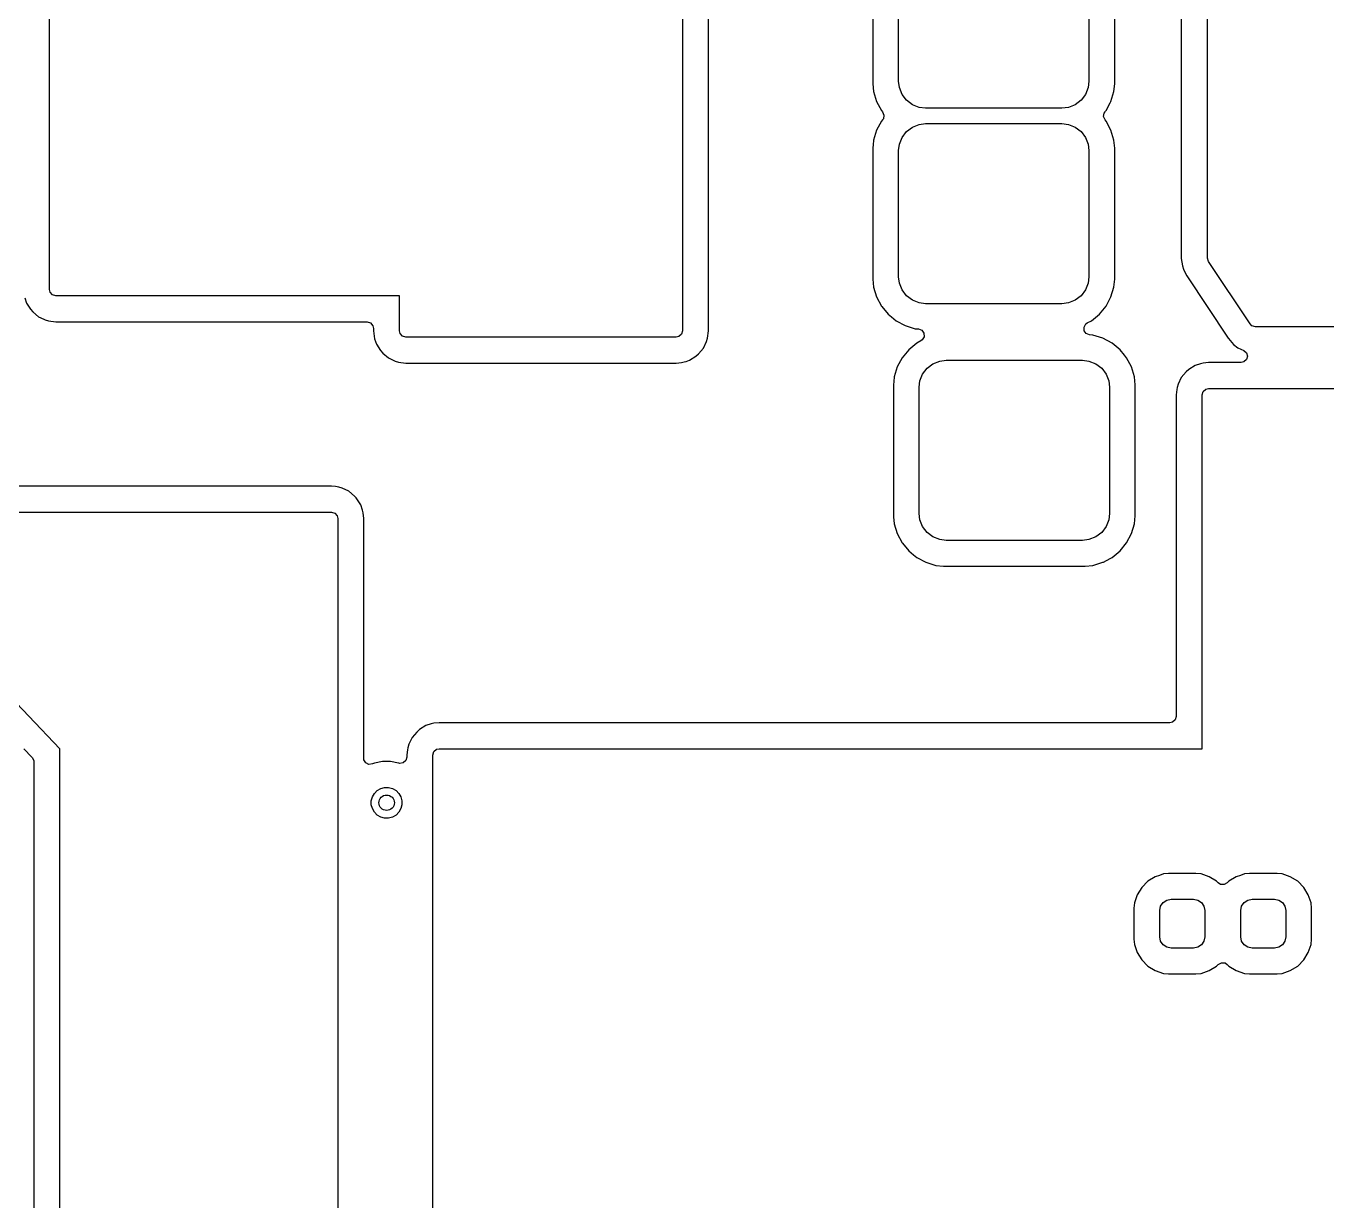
# Model space of a CAD drawing. Extents: x 3.62 to 8.08, y -6.04 to -1.71.
# Drawn here: x 4.699 to 5.694, y -4.086 to -3.187 of the extents above; entities that cross this region are included whole.
import ezdxf

# ---------------------------------------------------------------- set-up
doc = ezdxf.new("R2010")
doc.units = 0
doc.header["$MEASUREMENT"] = 0
doc.layers.add('BLACK', color=7, linetype='CONTINUOUS')

msp = doc.modelspace()

# ---------------------------------------------------------------- linework, layer by layer
at = {"layer": 'BLACK', "linetype": 'CONTINUOUS'}
for p, q in [((4.71654, -3.38882), (4.71654, -2.92614)), ((5.20079, -2.94976), (5.20079, -3.42031)), ((5.22069, -3.42031), (5.22069, -2.94976)), ((5.58246, -3.09257), (5.58246, -3.36466)), ((5.60236, -3.36466), (5.60236, -3.09257)), ((5.34644, -3.13089), (5.34644, -3.23131)), ((5.36614, -3.22933), (5.36614, -3.13287)), ((5.51181, -3.13287), (5.51181, -3.22933)), ((5.53152, -3.23131), (5.53152, -3.13089)), ((5.34644, -3.23131), (5.34702, -3.23725)), ((5.36673, -3.23422), (5.36614, -3.22933)), ((5.36879, -3.23946), (5.36673, -3.23422)), ((5.51122, -3.23422), (5.50916, -3.23946)), ((5.51181, -3.22933), (5.51122, -3.23422)), ((5.53093, -3.23725), (5.53152, -3.23131)), ((5.34702, -3.23725), (5.34933, -3.24486)), ((5.34933, -3.24486), (5.35308, -3.25187)), ((5.3722, -3.24395), (5.36879, -3.23946)), ((5.37668, -3.24735), (5.3722, -3.24395)), ((5.50576, -3.24395), (5.50127, -3.24735)), ((5.50916, -3.23946), (5.50576, -3.24395)), ((5.52801, -3.24601), (5.52862, -3.24486)), ((5.52862, -3.24486), (5.53093, -3.23725)), ((5.52862, -3.24486), (5.52862, -3.24486)), ((5.52862, -3.24486), (5.52862, -3.24486)), ((5.35308, -3.25187), (5.35308, -3.25187)), ((5.35308, -3.25187), (5.35385, -3.25281)), ((5.35385, -3.25281), (5.35492, -3.25534)), ((5.38192, -3.24941), (5.37668, -3.24735)), ((5.38681, -3.25), (5.38192, -3.24941)), ((5.49114, -3.25), (5.38681, -3.25)), ((5.49604, -3.24941), (5.49114, -3.25)), ((5.50127, -3.24735), (5.49604, -3.24941)), ((5.52303, -3.25647), (5.52349, -3.25376)), ((5.52349, -3.25376), (5.5241, -3.25281)), ((5.5241, -3.25281), (5.52446, -3.25237)), ((5.52446, -3.25237), (5.52487, -3.25187)), ((5.52487, -3.25187), (5.52801, -3.24601)), ((5.35308, -3.25994), (5.34933, -3.26695)), ((5.35385, -3.259), (5.35308, -3.25994)), ((5.35308, -3.25994), (5.35308, -3.25994)), ((5.35446, -3.25805), (5.35385, -3.259)), ((5.35492, -3.25534), (5.35446, -3.25805)), ((5.3722, -3.26786), (5.37668, -3.26446)), ((5.37668, -3.26446), (5.38192, -3.2624)), ((5.38192, -3.2624), (5.38681, -3.26181)), ((5.38681, -3.26181), (5.49114, -3.26181)), ((5.49114, -3.26181), (5.49604, -3.2624)), ((5.49604, -3.2624), (5.50127, -3.26446)), ((5.50127, -3.26446), (5.50576, -3.26786)), ((5.5241, -3.259), (5.52303, -3.25647)), ((5.52487, -3.25994), (5.5241, -3.259)), ((5.52862, -3.26695), (5.52487, -3.25994)), ((5.52487, -3.25994), (5.52487, -3.25994)), ((5.34702, -3.27457), (5.34667, -3.27816)), ((5.34933, -3.26695), (5.34702, -3.27457)), ((5.36673, -3.27759), (5.36879, -3.27235)), ((5.36879, -3.27235), (5.3722, -3.26786)), ((5.50576, -3.26786), (5.50916, -3.27235)), ((5.50916, -3.27235), (5.51122, -3.27759)), ((5.52862, -3.26696), (5.52862, -3.26695)), ((5.52862, -3.26695), (5.52862, -3.26695)), ((5.53093, -3.27457), (5.52862, -3.26696)), ((5.53152, -3.2805), (5.53093, -3.27457)), ((5.34645, -3.28036), (5.34644, -3.2805)), ((5.34644, -3.2805), (5.34644, -3.38092)), ((5.34667, -3.27816), (5.34645, -3.28036)), ((5.36614, -3.28248), (5.36673, -3.27759)), ((5.36614, -3.37894), (5.36614, -3.28248)), ((5.51122, -3.27759), (5.51181, -3.28248)), ((5.51181, -3.28248), (5.51181, -3.37894)), ((5.53152, -3.38092), (5.53152, -3.2805)), ((5.58246, -3.36466), (5.58246, -3.36484)), ((5.58246, -3.36484), (5.58246, -3.36492)), ((5.58246, -3.36492), (5.58246, -3.36508)), ((5.58246, -3.36508), (5.58246, -3.36508)), ((5.58246, -3.36508), (5.58336, -3.37067)), ((5.58336, -3.37067), (5.58336, -3.37067)), ((5.58336, -3.37067), (5.58418, -3.3733)), ((5.58418, -3.3733), (5.58419, -3.3733)), ((5.58419, -3.3733), (5.5842, -3.37334)), ((5.5842, -3.37334), (5.58662, -3.37841)), ((5.60236, -3.36475), (5.60236, -3.36466)), ((5.60318, -3.36737), (5.60236, -3.36475)), ((5.63503, -3.41515), (5.60318, -3.36737)), ((5.34644, -3.38092), (5.34702, -3.38685)), ((5.36673, -3.38383), (5.36614, -3.37894)), ((5.36879, -3.38907), (5.36673, -3.38383)), ((5.51122, -3.38383), (5.50916, -3.38907)), ((5.51181, -3.37894), (5.51122, -3.38383)), ((5.53093, -3.38685), (5.53152, -3.38092)), ((5.58662, -3.37841), (5.61842, -3.4261)), ((4.71698, -3.39085), (4.71654, -3.38882)), ((4.71878, -3.39293), (4.71698, -3.39085)), ((4.72142, -3.3937), (4.71878, -3.39293)), ((4.98425, -3.3937), (4.72142, -3.3937)), ((4.98425, -3.42031), (4.98425, -3.3937)), ((5.34702, -3.38685), (5.34933, -3.39446)), ((5.3722, -3.39355), (5.36879, -3.38907)), ((5.37668, -3.39695), (5.3722, -3.39355)), ((5.50576, -3.39355), (5.50127, -3.39695)), ((5.50916, -3.38907), (5.50576, -3.39355)), ((5.52862, -3.39446), (5.53093, -3.38685)), ((4.69753, -3.39508), (4.69887, -3.39911)), ((4.69887, -3.39911), (4.69887, -3.39911)), ((4.69887, -3.39911), (4.70194, -3.40388)), ((4.70194, -3.40388), (4.70194, -3.40388)), ((4.70194, -3.40388), (4.70374, -3.40596)), ((5.34933, -3.39446), (5.35308, -3.40148)), ((5.35308, -3.40148), (5.35308, -3.40148)), ((5.35308, -3.40148), (5.35308, -3.40148)), ((5.35308, -3.40148), (5.3534, -3.40187)), ((5.3534, -3.40187), (5.35812, -3.40762)), ((5.38192, -3.39902), (5.37668, -3.39695)), ((5.38681, -3.39961), (5.38192, -3.39902)), ((5.49114, -3.39961), (5.38681, -3.39961)), ((5.49604, -3.39902), (5.49114, -3.39961)), ((5.50127, -3.39695), (5.49604, -3.39902)), ((5.51983, -3.40762), (5.52487, -3.40148)), ((5.52487, -3.40148), (5.52785, -3.3959)), ((5.52785, -3.3959), (5.52862, -3.39446)), ((5.52862, -3.39446), (5.52862, -3.39446)), ((5.52862, -3.39446), (5.52862, -3.39446)), ((4.70374, -3.40596), (4.70374, -3.40596)), ((4.70374, -3.40596), (4.70374, -3.40596)), ((4.70374, -3.40596), (4.70802, -3.40967)), ((4.70802, -3.40967), (4.70802, -3.40967)), ((4.70802, -3.40967), (4.70802, -3.40967)), ((4.70802, -3.40967), (4.71215, -3.41156)), ((4.71215, -3.41156), (4.71317, -3.41202)), ((4.71317, -3.41202), (4.71581, -3.4128)), ((4.71581, -3.4128), (4.71581, -3.4128)), ((4.71581, -3.4128), (4.72142, -3.4136)), ((4.72142, -3.4136), (4.95947, -3.4136)), ((4.95947, -3.4136), (4.96211, -3.41438)), ((5.35812, -3.40762), (5.36061, -3.40967)), ((5.36061, -3.40967), (5.36427, -3.41267)), ((5.36427, -3.41267), (5.36427, -3.41267)), ((5.36427, -3.41267), (5.36427, -3.41267)), ((5.36427, -3.41267), (5.37129, -3.41642)), ((5.51048, -3.41438), (5.51368, -3.41267)), ((5.51368, -3.41267), (5.51983, -3.40762)), ((4.96211, -3.41438), (4.96391, -3.41646)), ((4.96391, -3.41646), (4.96435, -3.41848)), ((4.96435, -3.41848), (4.96435, -3.42031)), ((4.96435, -3.42031), (4.96435, -3.42032)), ((4.96435, -3.42032), (4.96481, -3.42455)), ((4.98469, -3.42234), (4.98425, -3.42031)), ((4.98649, -3.42442), (4.98469, -3.42234)), ((5.20001, -3.42295), (5.19793, -3.42476)), ((5.20079, -3.42031), (5.20001, -3.42295)), ((5.21988, -3.42592), (5.22069, -3.42031)), ((5.37129, -3.41642), (5.37129, -3.41642)), ((5.37129, -3.41642), (5.37129, -3.41642)), ((5.37129, -3.41642), (5.3789, -3.41873)), ((5.3789, -3.41873), (5.3814, -3.41897)), ((5.3814, -3.41897), (5.38395, -3.42)), ((5.38395, -3.42), (5.38554, -3.42225)), ((5.38554, -3.42225), (5.38566, -3.425)), ((5.50804, -3.41752), (5.50942, -3.41514)), ((5.50816, -3.42027), (5.50804, -3.41752)), ((5.50975, -3.42252), (5.50816, -3.42027)), ((5.50942, -3.41514), (5.51048, -3.41438)), ((5.5123, -3.42355), (5.50975, -3.42252)), ((5.5148, -3.42379), (5.5123, -3.42355)), ((5.52242, -3.4261), (5.5148, -3.42379)), ((5.63646, -3.41655), (5.63503, -3.41515)), ((5.6391, -3.41732), (5.63646, -3.41655)), ((5.82677, -3.41732), (5.6391, -3.41732)), ((4.96481, -3.42455), (4.96481, -3.42455)), ((4.96481, -3.42455), (4.96525, -3.42657)), ((4.96525, -3.42657), (4.96659, -3.43061)), ((4.96659, -3.43061), (4.96659, -3.43061)), ((4.96659, -3.43061), (4.96965, -3.43538)), ((4.98913, -3.4252), (4.98649, -3.42442)), ((5.19591, -3.4252), (4.98913, -3.4252)), ((5.19793, -3.42476), (5.19591, -3.4252)), ((5.21305, -3.43799), (5.21675, -3.43371)), ((5.21675, -3.43371), (5.21911, -3.42856)), ((5.21911, -3.42856), (5.21988, -3.42592)), ((5.21988, -3.42592), (5.21988, -3.42592)), ((5.38002, -3.42985), (5.37387, -3.4349)), ((5.38322, -3.42814), (5.38002, -3.42985)), ((5.38002, -3.42985), (5.38002, -3.42985)), ((5.38428, -3.42738), (5.38322, -3.42814)), ((5.38566, -3.425), (5.38428, -3.42738)), ((5.52943, -3.42985), (5.52242, -3.4261)), ((5.53558, -3.4349), (5.52943, -3.42985)), ((5.52943, -3.42985), (5.52943, -3.42985)), ((5.61842, -3.4261), (5.61847, -3.42619)), ((5.61847, -3.42619), (5.62108, -3.42934)), ((5.62108, -3.42934), (5.62108, -3.42934)), ((5.62108, -3.42934), (5.62108, -3.42934)), ((5.62108, -3.42934), (5.6225, -3.43074)), ((5.6225, -3.43074), (5.6225, -3.43074)), ((5.6225, -3.43074), (5.6225, -3.43074)), ((5.6225, -3.43074), (5.6257, -3.43329)), ((5.6257, -3.43329), (5.63019, -3.43534)), ((4.96965, -3.43538), (4.96965, -3.43538)), ((4.96965, -3.43538), (4.97145, -3.43745)), ((4.97145, -3.43745), (4.97145, -3.43745)), ((4.97145, -3.43745), (4.97145, -3.43745)), ((4.97145, -3.43745), (4.97573, -3.44116)), ((4.97573, -3.44116), (4.97573, -3.44116)), ((4.97573, -3.44116), (4.97573, -3.44116)), ((4.97573, -3.44116), (4.97945, -3.44286)), ((4.97945, -3.44286), (4.98089, -3.44352)), ((4.98089, -3.44352), (4.98353, -3.44429)), ((5.20216, -3.4442), (5.20351, -3.44375)), ((5.20351, -3.44375), (5.2062, -3.44286)), ((5.2062, -3.44286), (5.21097, -3.4398)), ((5.2062, -3.44286), (5.2062, -3.44286)), ((5.2062, -3.44286), (5.2062, -3.44286)), ((5.21097, -3.4398), (5.21305, -3.43799)), ((5.36883, -3.44104), (5.36508, -3.44806)), ((5.37387, -3.4349), (5.36883, -3.44104)), ((5.36883, -3.44104), (5.36883, -3.44104)), ((5.39243, -3.44557), (5.39767, -3.4435)), ((5.39767, -3.4435), (5.40256, -3.44291)), ((5.40256, -3.44291), (5.50689, -3.44291)), ((5.50689, -3.44291), (5.51178, -3.4435)), ((5.51178, -3.4435), (5.51702, -3.44557)), ((5.53891, -3.43895), (5.53558, -3.4349)), ((5.54062, -3.44104), (5.53891, -3.43895)), ((5.54437, -3.44806), (5.54062, -3.44104)), ((5.54062, -3.44104), (5.54062, -3.44104)), ((5.54062, -3.44104), (5.54062, -3.44104)), ((5.63019, -3.43534), (5.63227, -3.43714)), ((5.63227, -3.44242), (5.63019, -3.44422)), ((5.63227, -3.43714), (5.63305, -3.43978)), ((5.63305, -3.43978), (5.63227, -3.44242)), ((4.98353, -3.44429), (4.98353, -3.44429)), ((4.98353, -3.44429), (4.98913, -3.4451)), ((4.98913, -3.4451), (4.98913, -3.4451)), ((4.98913, -3.4451), (5.19591, -3.4451)), ((5.19591, -3.4451), (5.20014, -3.44464)), ((5.19591, -3.4451), (5.19591, -3.4451)), ((5.20014, -3.44464), (5.20216, -3.4442)), ((5.36508, -3.44806), (5.36277, -3.45567)), ((5.38248, -3.45869), (5.38454, -3.45345)), ((5.38454, -3.45345), (5.38794, -3.44897)), ((5.38794, -3.44897), (5.39243, -3.44557)), ((5.51702, -3.44557), (5.52151, -3.44897)), ((5.52151, -3.44897), (5.52491, -3.45345)), ((5.52491, -3.45345), (5.52697, -3.45869)), ((5.54668, -3.45567), (5.54437, -3.44806)), ((5.54437, -3.44806), (5.54437, -3.44806)), ((5.54437, -3.44806), (5.54437, -3.44806)), ((5.58617, -3.45177), (5.58246, -3.45605)), ((5.58825, -3.44997), (5.58617, -3.45177)), ((5.59301, -3.4469), (5.58825, -3.44997)), ((5.58825, -3.44997), (5.58825, -3.44997)), ((5.59705, -3.44556), (5.59301, -3.4469)), ((5.59301, -3.4469), (5.59301, -3.4469)), ((5.59908, -3.44512), (5.59705, -3.44556)), ((5.60331, -3.44467), (5.59908, -3.44512)), ((5.59908, -3.44512), (5.59908, -3.44512)), ((5.62816, -3.44467), (5.60331, -3.44467)), ((5.60331, -3.44467), (5.60331, -3.44467)), ((5.60331, -3.44467), (5.60331, -3.44467)), ((5.63019, -3.44422), (5.62816, -3.44467)), ((5.36243, -3.45915), (5.36219, -3.4616)), ((5.36219, -3.4616), (5.36219, -3.56202)), ((5.36277, -3.45567), (5.36243, -3.45915)), ((5.38189, -3.46358), (5.38248, -3.45869)), ((5.38189, -3.56004), (5.38189, -3.46358)), ((5.52697, -3.45869), (5.52756, -3.46358)), ((5.52756, -3.46358), (5.52756, -3.56004)), ((5.54726, -3.4616), (5.54668, -3.45567)), ((5.54726, -3.56202), (5.54726, -3.4616)), ((5.57933, -3.46384), (5.57913, -3.46522)), ((5.5801, -3.4612), (5.57933, -3.46384)), ((5.58246, -3.45605), (5.5801, -3.4612)), ((5.58246, -3.45605), (5.58246, -3.45605)), ((5.57913, -3.46522), (5.57852, -3.46945)), ((5.57852, -3.46945), (5.57852, -3.46945)), ((5.57852, -3.46945), (5.57852, -3.71537)), ((5.59843, -3.46945), (5.5992, -3.46681)), ((5.59843, -3.74016), (5.59843, -3.46945)), ((5.5992, -3.46681), (5.60128, -3.46501)), ((5.60128, -3.46501), (5.60331, -3.46457)), ((5.60331, -3.46457), (5.89276, -3.46457)), ((4.93213, -3.53915), (4.55851, -3.53915)), ((4.93529, -3.53961), (4.93213, -3.53915)), ((4.93213, -3.53915), (4.93213, -3.53915)), ((4.93773, -3.53996), (4.93529, -3.53961)), ((4.94037, -3.54073), (4.93773, -3.53996)), ((4.93773, -3.53996), (4.93773, -3.53996)), ((4.93773, -3.53996), (4.93773, -3.53996)), ((4.94552, -3.54309), (4.94037, -3.54073)), ((4.94037, -3.54073), (4.94037, -3.54073)), ((4.94037, -3.54073), (4.94037, -3.54073)), ((4.94553, -3.54309), (4.94552, -3.54309)), ((4.94552, -3.54309), (4.94552, -3.54309)), ((4.94981, -3.5468), (4.94553, -3.54309)), ((4.95105, -3.54823), (4.94981, -3.5468)), ((4.94981, -3.5468), (4.94981, -3.5468)), ((4.94981, -3.5468), (4.94981, -3.5468)), ((4.95161, -3.54888), (4.95105, -3.54823)), ((4.95467, -3.55364), (4.95161, -3.54888)), ((4.95161, -3.54888), (4.95161, -3.54888)), ((4.20961, -3.55906), (4.93213, -3.55906)), ((4.93213, -3.55906), (4.93477, -3.55983)), ((4.93477, -3.55983), (4.93657, -3.56191)), ((4.93657, -3.56191), (4.93701, -3.56394)), ((4.95598, -3.55757), (4.95467, -3.55364)), ((4.95467, -3.55364), (4.95467, -3.55364)), ((4.95601, -3.55768), (4.95598, -3.55757)), ((4.95645, -3.55971), (4.95601, -3.55768)), ((4.95691, -3.56394), (4.95645, -3.55971)), ((5.36219, -3.56202), (5.36225, -3.56268)), ((5.36225, -3.56268), (5.36277, -3.56795)), ((5.38248, -3.56493), (5.38189, -3.56004)), ((5.52756, -3.56004), (5.52697, -3.56493)), ((5.54668, -3.56795), (5.54726, -3.56202)), ((4.93701, -3.56394), (4.93701, -4.13685)), ((4.95691, -3.74733), (4.95691, -3.56394)), ((4.95691, -3.56394), (4.95691, -3.56394)), ((5.36277, -3.56795), (5.36508, -3.57556)), ((5.38454, -3.57017), (5.38248, -3.56493)), ((5.38794, -3.57465), (5.38454, -3.57017)), ((5.52491, -3.57017), (5.52151, -3.57465)), ((5.52697, -3.56493), (5.52491, -3.57017)), ((5.54437, -3.57556), (5.54668, -3.56795)), ((5.36508, -3.57556), (5.36883, -3.58258)), ((5.36883, -3.58258), (5.36883, -3.58258)), ((5.36883, -3.58258), (5.36883, -3.58258)), ((5.36883, -3.58258), (5.36915, -3.58297)), ((5.36915, -3.58297), (5.37387, -3.58873)), ((5.39243, -3.57806), (5.38794, -3.57465)), ((5.39767, -3.58012), (5.39243, -3.57806)), ((5.40256, -3.58071), (5.39767, -3.58012)), ((5.50689, -3.58071), (5.40256, -3.58071)), ((5.51178, -3.58012), (5.50689, -3.58071)), ((5.51702, -3.57806), (5.51178, -3.58012)), ((5.52151, -3.57465), (5.51702, -3.57806)), ((5.53558, -3.58873), (5.54062, -3.58258)), ((5.54062, -3.58258), (5.54437, -3.57556)), ((5.37387, -3.58873), (5.3776, -3.59179)), ((5.3776, -3.59179), (5.38002, -3.59377)), ((5.52943, -3.59377), (5.53558, -3.58873)), ((5.38002, -3.59377), (5.38002, -3.59377)), ((5.38002, -3.59377), (5.38002, -3.59377)), ((5.38002, -3.59377), (5.38703, -3.59752)), ((5.38703, -3.59752), (5.38703, -3.59752)), ((5.38703, -3.59752), (5.38703, -3.59752)), ((5.38703, -3.59752), (5.39464, -3.59983)), ((5.39464, -3.59983), (5.40058, -3.60041)), ((5.40058, -3.60041), (5.40058, -3.60041)), ((5.40058, -3.60041), (5.50887, -3.60041)), ((5.50887, -3.60041), (5.5148, -3.59983)), ((5.50887, -3.60041), (5.50887, -3.60041)), ((5.5148, -3.59983), (5.52241, -3.59752)), ((5.52241, -3.59752), (5.52285, -3.59729)), ((5.52285, -3.59729), (5.52793, -3.59457)), ((5.52793, -3.59457), (5.52943, -3.59377)), ((4.72441, -3.74016), (4.62992, -3.64173)), ((5.00443, -3.7225), (4.99966, -3.72556)), ((5.00847, -3.72115), (5.00443, -3.7225)), ((5.00443, -3.7225), (5.00443, -3.7225)), ((5.01049, -3.72071), (5.00847, -3.72115)), ((5.01472, -3.72026), (5.01049, -3.72071)), ((5.01049, -3.72071), (5.01049, -3.72071)), ((5.57364, -3.72026), (5.01472, -3.72026)), ((5.01472, -3.72026), (5.01472, -3.72026)), ((5.01472, -3.72026), (5.01472, -3.72026)), ((5.57567, -3.71981), (5.57364, -3.72026)), ((5.57775, -3.71801), (5.57567, -3.71981)), ((5.57852, -3.71537), (5.57775, -3.71801)), ((4.99388, -3.73164), (4.99152, -3.73679)), ((4.99758, -3.72736), (4.99388, -3.73164)), ((4.99388, -3.73164), (4.99388, -3.73164)), ((4.99966, -3.72556), (4.99758, -3.72736)), ((4.99966, -3.72556), (4.99966, -3.72556)), ((4.69681, -3.74015), (4.70304, -3.74664)), ((4.72441, -4.50586), (4.72441, -3.74016)), ((4.99051, -3.74111), (4.98997, -3.74487)), ((4.99075, -3.73943), (4.99051, -3.74111)), ((4.99152, -3.73679), (4.99075, -3.73943)), ((5.00984, -3.74504), (5.01062, -3.7424)), ((5.01062, -3.7424), (5.0127, -3.7406)), ((5.0127, -3.7406), (5.01472, -3.74016)), ((5.01472, -3.74016), (5.59843, -3.74016)), ((4.70304, -3.74664), (4.70315, -3.74675)), ((4.70315, -3.74675), (4.70442, -3.74919)), ((4.70442, -3.74919), (4.70451, -3.75013)), ((4.70451, -3.75013), (4.70451, -4.50586)), ((4.95706, -3.74853), (4.95691, -3.74733)), ((4.95846, -3.7509), (4.95706, -3.74853)), ((4.96092, -3.75213), (4.95846, -3.7509)), ((4.96366, -3.75184), (4.96092, -3.75213)), ((4.96522, -3.75119), (4.96366, -3.75184)), ((4.97131, -3.74998), (4.96522, -3.75119)), ((4.96522, -3.75119), (4.96522, -3.75119)), ((4.97751, -3.74998), (4.97131, -3.74998)), ((4.97131, -3.74998), (4.97131, -3.74998)), ((4.9836, -3.75119), (4.97751, -3.74998)), ((4.97751, -3.74998), (4.97751, -3.74998)), ((4.98364, -3.7512), (4.9836, -3.75119)), ((4.98436, -3.75136), (4.98364, -3.7512)), ((4.98709, -3.75097), (4.98436, -3.75136)), ((4.98917, -3.74917), (4.98709, -3.75097)), ((4.98994, -3.74653), (4.98917, -3.74917)), ((4.98997, -3.74487), (4.98994, -3.74504)), ((4.98994, -3.74504), (4.98994, -3.74653)), ((5.00984, -3.86204), (5.00984, -3.74504)), ((4.96504, -3.77431), (4.96722, -3.77213)), ((4.96722, -3.77213), (4.96989, -3.77058)), ((4.96989, -3.77058), (4.97287, -3.76979)), ((4.97287, -3.76979), (4.97595, -3.76979)), ((4.97595, -3.76979), (4.97893, -3.77058)), ((4.97893, -3.77058), (4.9816, -3.77213)), ((4.9816, -3.77213), (4.98378, -3.77431)), ((4.9627, -3.77995), (4.9635, -3.77698)), ((4.9627, -3.78304), (4.9627, -3.77995)), ((4.9635, -3.77698), (4.96504, -3.77431)), ((4.98378, -3.77431), (4.98532, -3.77698)), ((4.98532, -3.77698), (4.98612, -3.77995)), ((4.98612, -3.77995), (4.98612, -3.78304)), ((4.9635, -3.78602), (4.9627, -3.78304)), ((4.96504, -3.78869), (4.9635, -3.78602)), ((4.96722, -3.79087), (4.96504, -3.78869)), ((4.96989, -3.79241), (4.96722, -3.79087)), ((4.9816, -3.79087), (4.97893, -3.79241)), ((4.98378, -3.78869), (4.9816, -3.79087)), ((4.98532, -3.78602), (4.98378, -3.78869)), ((4.98612, -3.78304), (4.98532, -3.78602)), ((4.97287, -3.79321), (4.96989, -3.79241)), ((4.97595, -3.79321), (4.97287, -3.79321)), ((4.97893, -3.79241), (4.97595, -3.79321)), ((5.55687, -3.84156), (5.55219, -3.84624)), ((5.56251, -3.83809), (5.55687, -3.84156)), ((5.55687, -3.84156), (5.55687, -3.84156)), ((5.56568, -3.83704), (5.56251, -3.83809)), ((5.56251, -3.83809), (5.56251, -3.83809)), ((5.56879, -3.83601), (5.56568, -3.83704)), ((5.57267, -3.83561), (5.56879, -3.83601)), ((5.56879, -3.83601), (5.56879, -3.83601)), ((5.59367, -3.83561), (5.57267, -3.83561)), ((5.57267, -3.83561), (5.57267, -3.83561)), ((5.59755, -3.83601), (5.59367, -3.83561)), ((5.59367, -3.83561), (5.59367, -3.83561)), ((5.60383, -3.83809), (5.59755, -3.83601)), ((5.59755, -3.83601), (5.59755, -3.83601)), ((5.60946, -3.84156), (5.60383, -3.83809)), ((5.60383, -3.83809), (5.60383, -3.83809)), ((5.60383, -3.83809), (5.60383, -3.83809)), ((5.61072, -3.84282), (5.60946, -3.84156)), ((5.60946, -3.84156), (5.60946, -3.84156)), ((5.61888, -3.84156), (5.61763, -3.84282)), ((5.62452, -3.83809), (5.61888, -3.84156)), ((5.61888, -3.84156), (5.61888, -3.84156)), ((5.62769, -3.83704), (5.62452, -3.83809)), ((5.62452, -3.83809), (5.62452, -3.83809)), ((5.6308, -3.83601), (5.62769, -3.83704)), ((5.63468, -3.83561), (5.6308, -3.83601)), ((5.6308, -3.83601), (5.6308, -3.83601)), ((5.65568, -3.83561), (5.63468, -3.83561)), ((5.63468, -3.83561), (5.63468, -3.83561)), ((5.65955, -3.83601), (5.65568, -3.83561)), ((5.65568, -3.83561), (5.65568, -3.83561)), ((5.66584, -3.83809), (5.65955, -3.83601)), ((5.65955, -3.83601), (5.65955, -3.83601)), ((5.67147, -3.84156), (5.66584, -3.83809)), ((5.66584, -3.83809), (5.66584, -3.83809)), ((5.66584, -3.83809), (5.66584, -3.83809)), ((5.67615, -3.84624), (5.67147, -3.84156)), ((5.67147, -3.84156), (5.67147, -3.84156)), ((5.54872, -3.85188), (5.54664, -3.85816)), ((5.55219, -3.84624), (5.54872, -3.85188)), ((5.54872, -3.85188), (5.54872, -3.85188)), ((5.55219, -3.84624), (5.55219, -3.84624)), ((5.61247, -3.84394), (5.61072, -3.84282)), ((5.61521, -3.84414), (5.61247, -3.84394)), ((5.61763, -3.84282), (5.61521, -3.84414)), ((5.67963, -3.85188), (5.67615, -3.84624)), ((5.67615, -3.84624), (5.67615, -3.84624)), ((5.68171, -3.85816), (5.67963, -3.85188)), ((5.67963, -3.85188), (5.67963, -3.85188)), ((5.67963, -3.85188), (5.67963, -3.85188)), ((5.00984, -4.27998), (5.00984, -3.86204)), ((5.54664, -3.85816), (5.54624, -3.86204)), ((5.54624, -3.86204), (5.54624, -3.88599)), ((5.54664, -3.85816), (5.54664, -3.85816)), ((5.54664, -3.85816), (5.54664, -3.85816)), ((5.56594, -3.86393), (5.5666, -3.86063)), ((5.5666, -3.86063), (5.56847, -3.85784)), ((5.56847, -3.85784), (5.57126, -3.85597)), ((5.57126, -3.85597), (5.57456, -3.85531)), ((5.57456, -3.85531), (5.59178, -3.85531)), ((5.59178, -3.85531), (5.59508, -3.85597)), ((5.59508, -3.85597), (5.59787, -3.85784)), ((5.59787, -3.85784), (5.59974, -3.86063)), ((5.59974, -3.86063), (5.60039, -3.86393)), ((5.62795, -3.86393), (5.62861, -3.86063)), ((5.62861, -3.86063), (5.63048, -3.85784)), ((5.63048, -3.85784), (5.63327, -3.85597)), ((5.63327, -3.85597), (5.63656, -3.85531)), ((5.63656, -3.85531), (5.65379, -3.85531)), ((5.65379, -3.85531), (5.65709, -3.85597)), ((5.65709, -3.85597), (5.65988, -3.85784)), ((5.65988, -3.85784), (5.66175, -3.86063)), ((5.66175, -3.86063), (5.6624, -3.86393)), ((5.68211, -3.86204), (5.68171, -3.85816)), ((5.68211, -3.88599), (5.68211, -3.86204)), ((5.56594, -3.8841), (5.56594, -3.86393)), ((5.60039, -3.86393), (5.60039, -3.8841)), ((5.62795, -3.8841), (5.62795, -3.86393)), ((5.6624, -3.86393), (5.6624, -3.8841)), ((5.54624, -3.88599), (5.54664, -3.88987)), ((5.54664, -3.88987), (5.54872, -3.89615)), ((5.5666, -3.8874), (5.56594, -3.8841)), ((5.56847, -3.89019), (5.5666, -3.8874)), ((5.57126, -3.89206), (5.56847, -3.89019)), ((5.59787, -3.89019), (5.59508, -3.89206)), ((5.59974, -3.8874), (5.59787, -3.89019)), ((5.60039, -3.8841), (5.59974, -3.8874)), ((5.62861, -3.8874), (5.62795, -3.8841)), ((5.63048, -3.89019), (5.62861, -3.8874)), ((5.63327, -3.89206), (5.63048, -3.89019)), ((5.65988, -3.89019), (5.65709, -3.89206)), ((5.66175, -3.8874), (5.65988, -3.89019)), ((5.6624, -3.8841), (5.66175, -3.8874)), ((5.67963, -3.89615), (5.68171, -3.88987)), ((5.68171, -3.88987), (5.68211, -3.88599)), ((5.54872, -3.89615), (5.54872, -3.89615)), ((5.54872, -3.89615), (5.55219, -3.90179)), ((5.55219, -3.90179), (5.55219, -3.90179)), ((5.55219, -3.90179), (5.55687, -3.90647)), ((5.57456, -3.89272), (5.57126, -3.89206)), ((5.59178, -3.89272), (5.57456, -3.89272)), ((5.59508, -3.89206), (5.59178, -3.89272)), ((5.63656, -3.89272), (5.63327, -3.89206)), ((5.65379, -3.89272), (5.63656, -3.89272)), ((5.65709, -3.89206), (5.65379, -3.89272)), ((5.67147, -3.90647), (5.67615, -3.90179)), ((5.67615, -3.90179), (5.67963, -3.89615)), ((5.55687, -3.90647), (5.55687, -3.90647)), ((5.55687, -3.90647), (5.56251, -3.90994)), ((5.56251, -3.90994), (5.56251, -3.90994)), ((5.56251, -3.90994), (5.56251, -3.90994)), ((5.56251, -3.90994), (5.56879, -3.91203)), ((5.59755, -3.91203), (5.60383, -3.90994)), ((5.60383, -3.90994), (5.60946, -3.90647)), ((5.60946, -3.90647), (5.61072, -3.90521)), ((5.61072, -3.90521), (5.61314, -3.90389)), ((5.61314, -3.90389), (5.61588, -3.90409)), ((5.61588, -3.90409), (5.61763, -3.90521)), ((5.61763, -3.90521), (5.61888, -3.90647)), ((5.61888, -3.90647), (5.61888, -3.90647)), ((5.61888, -3.90647), (5.62452, -3.90994)), ((5.62452, -3.90994), (5.62452, -3.90994)), ((5.62452, -3.90994), (5.62452, -3.90994)), ((5.62452, -3.90994), (5.6308, -3.91203)), ((5.65955, -3.91203), (5.66584, -3.90994)), ((5.66584, -3.90994), (5.67147, -3.90647)), ((5.56879, -3.91203), (5.57267, -3.91242)), ((5.57267, -3.91242), (5.57267, -3.91242)), ((5.57267, -3.91242), (5.59367, -3.91242)), ((5.59367, -3.91242), (5.59755, -3.91203)), ((5.59367, -3.91242), (5.59367, -3.91242)), ((5.6308, -3.91203), (5.63468, -3.91242)), ((5.63468, -3.91242), (5.63468, -3.91242)), ((5.63468, -3.91242), (5.65568, -3.91242)), ((5.65568, -3.91242), (5.65955, -3.91203)), ((5.65568, -3.91242), (5.65568, -3.91242))]:
    msp.add_line(p, q, dxfattribs=at)
at = {"layer": 'BLACK'}
msp.add_circle((4.97441, -3.7815), 0.00591, dxfattribs=at)

doc.saveas('drawing.dxf')
